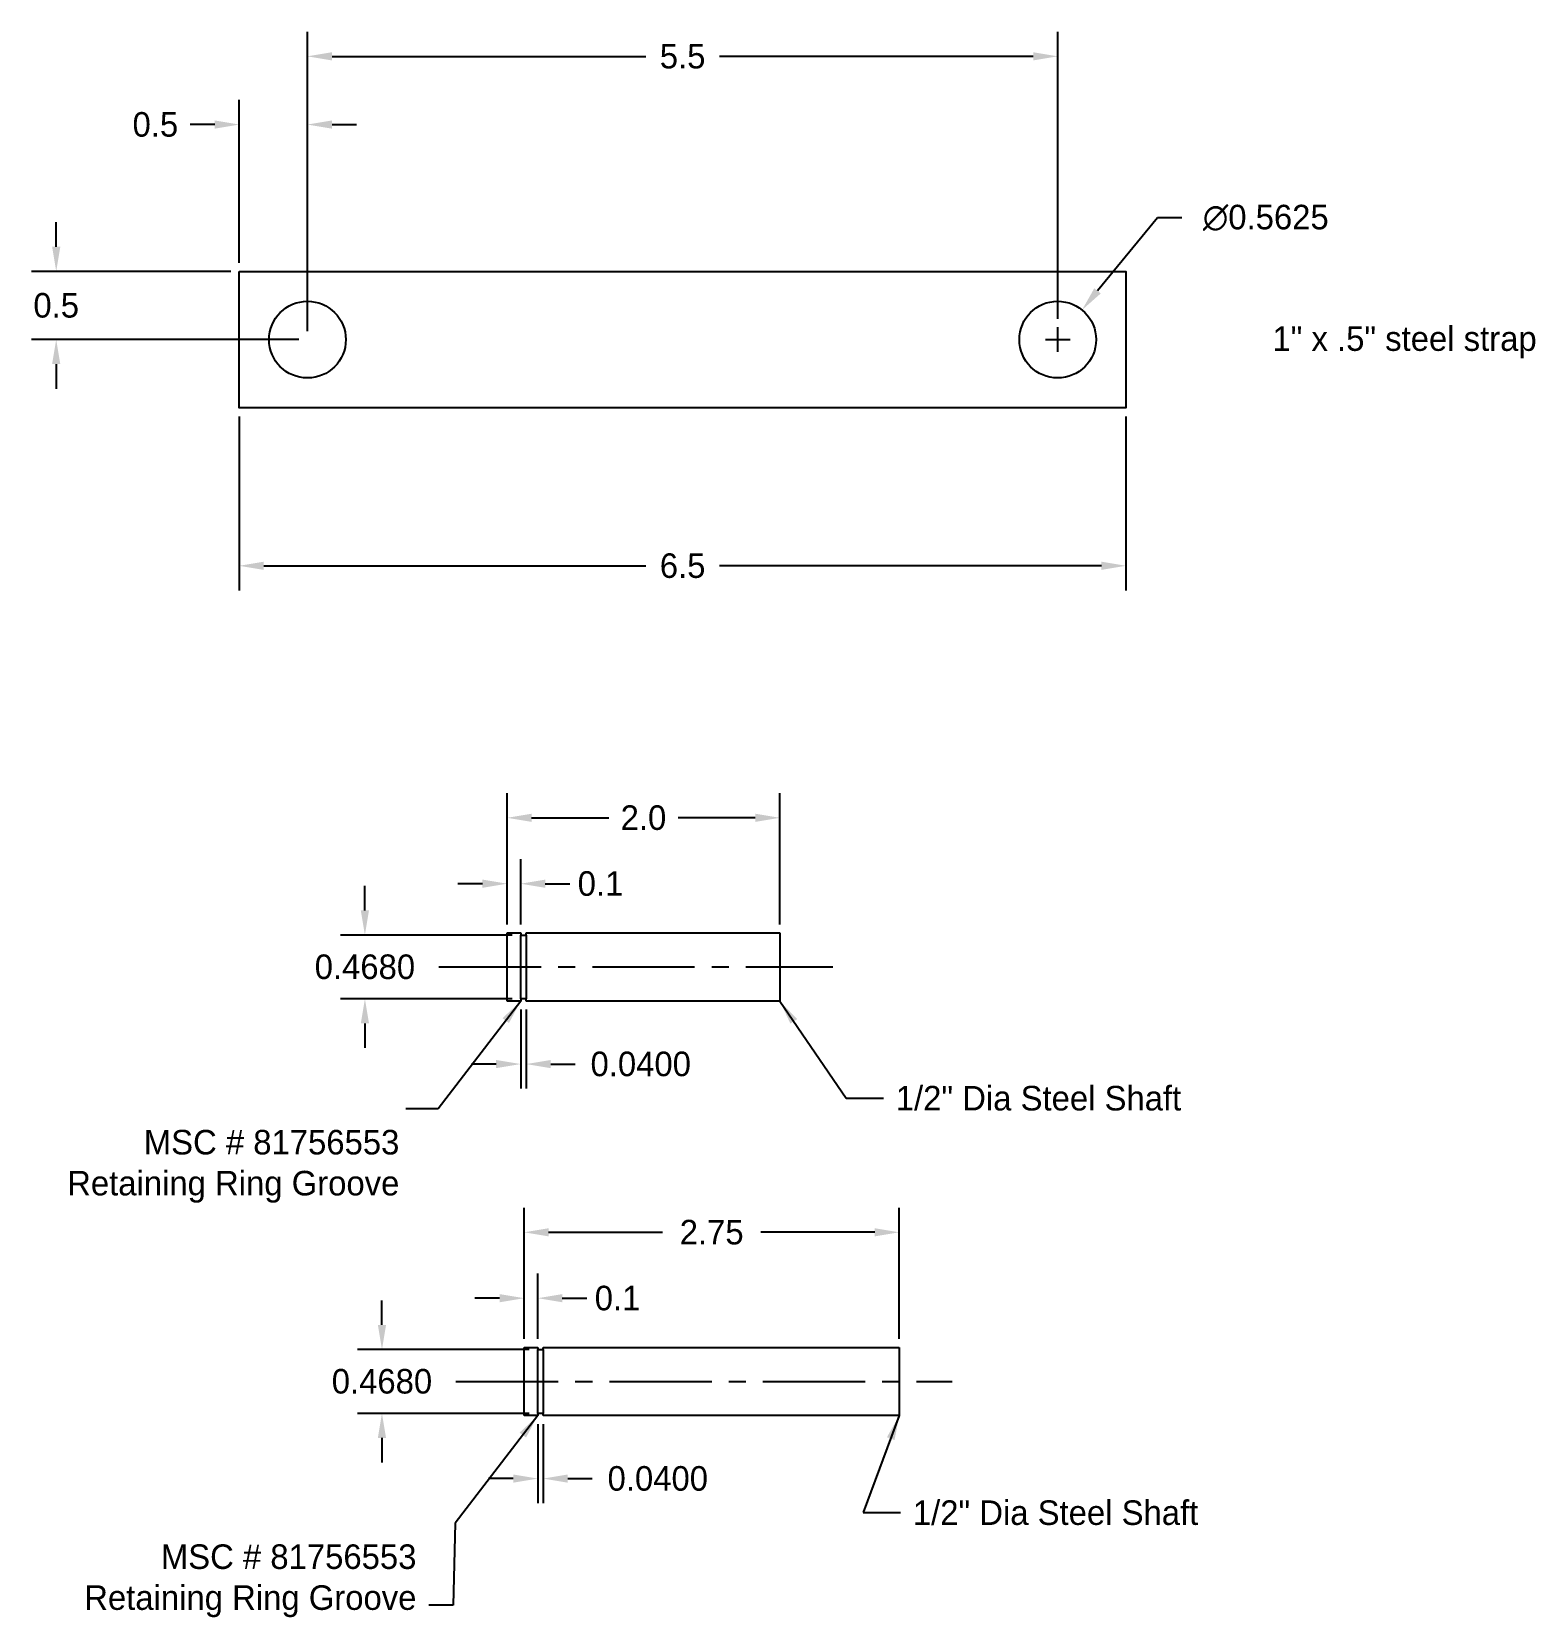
# Model space of a CAD drawing. Header units: inches. Extents: x 6.9 to 17.9, y 7.2 to 18.8.
import ezdxf

# ---------------------------------------------------------------- set-up
doc = ezdxf.new("R2010")
doc.units = ezdxf.units.IN
doc.header["$MEASUREMENT"] = 0
doc.linetypes.add('CENTER2', pattern=[1.125, 0.75, -0.125, 0.125, -0.125])
doc.dimstyles.get("Standard").update_dxf_attribs({"dimtxt": 0.18, "dimasz": 0.18, "dimexe": 0.18, "dimexo": 0.0625, "dimgap": 0.09, "dimtad": 0, "dimtih": 1, "dimtoh": 1, "dimdec": 4, "dimzin": 0, "dimdsep": 46, "dimtxsty": 'Standard', "dimcen": 0.09, "dimadec": 0, "dimazin": 0, "dimtfac": 1, "dimtdec": 4, "dimtofl": 0, "dimtmove": 0, "dimatfit": 3, "dimfxl": 0, "dimtolj": 1, "dimtzin": 0, "dimarcsym": 0})

# ---------------------------------------------------------------- blocks, each defined once
blk = doc.blocks.new('*D1')
at = {"color": 0, "lineweight": -2}
for p, q in [((10.373, 12.288), (10.373, 12.766)), ((10.473, 12.288), (10.473, 12.766)), ((10.193, 12.586), (10.013, 12.586)), ((10.653, 12.586), (10.833, 12.586))]:
    blk.add_line(p, q, dxfattribs=at)
at = {"color": 0}
for points in [[(10.193, 12.616), (10.193, 12.556), (10.373, 12.586)], [(10.653, 12.616), (10.653, 12.556), (10.473, 12.586)]]:
    blk.add_solid(points, dxfattribs=at)
at = {"layer": 'Defpoints', "color": 0}
for p in [(10.473, 12.586), (10.373, 12.226), (10.473, 12.226)]:
    blk.add_point(p, dxfattribs=at)
at = {"color": 0, "insert": (11.058, 12.586), "char_height": 0.18, "attachment_point": 5}
blk.add_mtext('\\A1;0.1', dxfattribs=at)
blk = doc.blocks.new('*D2')
at = {"color": 0, "lineweight": -2}
for p, q in [((10.373, 12.288), (10.373, 13.249)), ((12.373, 12.288), (12.373, 13.249)), ((10.553, 13.069), (11.118, 13.069)), ((12.193, 13.069), (11.628, 13.069))]:
    blk.add_line(p, q, dxfattribs=at)
at = {"color": 0}
for points in [[(10.553, 13.099), (10.553, 13.039), (10.373, 13.069)], [(12.193, 13.099), (12.193, 13.039), (12.373, 13.069)]]:
    blk.add_solid(points, dxfattribs=at)
at = {"layer": 'Defpoints', "color": 0}
for p in [(12.373, 13.069), (10.373, 12.226), (12.373, 12.226)]:
    blk.add_point(p, dxfattribs=at)
at = {"color": 0, "insert": (11.373, 13.069), "char_height": 0.18, "attachment_point": 5}
blk.add_mtext('\\A1;2.0', dxfattribs=at)
blk = doc.blocks.new('*D3')
at = {"color": 0, "lineweight": -2}
for p, q in [((10.473, 11.663), (10.473, 11.084)), ((10.513, 11.663), (10.513, 11.084)), ((10.293, 11.264), (10.113, 11.264)), ((10.693, 11.264), (10.873, 11.264))]:
    blk.add_line(p, q, dxfattribs=at)
at = {"color": 0}
for points in [[(10.293, 11.294), (10.293, 11.234), (10.473, 11.264)], [(10.693, 11.294), (10.693, 11.234), (10.513, 11.264)]]:
    blk.add_solid(points, dxfattribs=at)
at = {"layer": 'Defpoints', "color": 0}
for p in [(10.473, 11.726), (10.513, 11.726), (10.513, 11.264)]:
    blk.add_point(p, dxfattribs=at)
at = {"color": 0, "insert": (11.353, 11.264), "char_height": 0.18, "attachment_point": 5}
blk.add_mtext('\\A1;0.0400', dxfattribs=at)
blk = doc.blocks.new('*D4')
at = {"color": 0, "lineweight": -2}
for p, q in [((9.331, 12.39), (9.331, 12.57)), ((10.411, 12.21), (9.151, 12.21)), ((10.411, 11.742), (9.151, 11.742)), ((9.331, 11.562), (9.331, 11.382))]:
    blk.add_line(p, q, dxfattribs=at)
at = {"color": 0}
for points in [[(9.301, 12.39), (9.361, 12.39), (9.331, 12.21)], [(9.301, 11.562), (9.361, 11.562), (9.331, 11.742)]]:
    blk.add_solid(points, dxfattribs=at)
at = {"layer": 'Defpoints', "color": 0}
for p in [(10.473, 12.21), (9.331, 11.742), (10.473, 11.742)]:
    blk.add_point(p, dxfattribs=at)
at = {"color": 0, "insert": (9.331, 11.976), "char_height": 0.18, "attachment_point": 5}
blk.add_mtext('\\A1;0.4680', dxfattribs=at)
blk = doc.blocks.new('*D5')
at = {"color": 0, "lineweight": -2}
for p, q in [((10.498, 9.25), (10.498, 9.728)), ((10.598, 9.25), (10.598, 9.728)), ((10.318, 9.548), (10.138, 9.548)), ((10.778, 9.548), (10.958, 9.548))]:
    blk.add_line(p, q, dxfattribs=at)
at = {"color": 0}
for points in [[(10.318, 9.578), (10.318, 9.518), (10.498, 9.548)], [(10.778, 9.578), (10.778, 9.518), (10.598, 9.548)]]:
    blk.add_solid(points, dxfattribs=at)
at = {"layer": 'Defpoints', "color": 0}
for p in [(10.598, 9.548), (10.498, 9.188), (10.598, 9.188)]:
    blk.add_point(p, dxfattribs=at)
at = {"color": 0, "insert": (11.183, 9.548), "char_height": 0.18, "attachment_point": 5}
blk.add_mtext('\\A1;0.1', dxfattribs=at)
blk = doc.blocks.new('*D6')
at = {"color": 0, "lineweight": -2}
for p, q in [((9.456, 9.352), (9.456, 9.532)), ((10.536, 9.172), (9.276, 9.172)), ((10.536, 8.704), (9.276, 8.704)), ((9.456, 8.524), (9.456, 8.344))]:
    blk.add_line(p, q, dxfattribs=at)
at = {"color": 0}
for points in [[(9.426, 9.352), (9.486, 9.352), (9.456, 9.172)], [(9.426, 8.524), (9.486, 8.524), (9.456, 8.704)]]:
    blk.add_solid(points, dxfattribs=at)
at = {"layer": 'Defpoints', "color": 0}
for p in [(10.598, 9.172), (9.456, 8.704), (10.598, 8.704)]:
    blk.add_point(p, dxfattribs=at)
at = {"color": 0, "insert": (9.456, 8.938), "char_height": 0.18, "attachment_point": 5}
blk.add_mtext('\\A1;0.4680', dxfattribs=at)
blk = doc.blocks.new('*D7')
at = {"color": 0, "lineweight": -2}
for p, q in [((10.598, 8.625), (10.598, 8.046)), ((10.638, 8.625), (10.638, 8.046)), ((10.418, 8.226), (10.238, 8.226)), ((10.818, 8.226), (10.998, 8.226))]:
    blk.add_line(p, q, dxfattribs=at)
at = {"color": 0}
for points in [[(10.418, 8.256), (10.418, 8.196), (10.598, 8.226)], [(10.818, 8.256), (10.818, 8.196), (10.638, 8.226)]]:
    blk.add_solid(points, dxfattribs=at)
at = {"layer": 'Defpoints', "color": 0}
for p in [(10.598, 8.688), (10.638, 8.688), (10.638, 8.226)]:
    blk.add_point(p, dxfattribs=at)
at = {"color": 0, "insert": (11.478, 8.226), "char_height": 0.18, "attachment_point": 5}
blk.add_mtext('\\A1;0.0400', dxfattribs=at)
blk = doc.blocks.new('*D8')
at = {"color": 0, "lineweight": -2}
for p, q in [((10.498, 9.25), (10.498, 10.211)), ((13.248, 9.25), (13.248, 10.211)), ((10.678, 10.031), (11.513, 10.031)), ((13.068, 10.031), (12.233, 10.031))]:
    blk.add_line(p, q, dxfattribs=at)
at = {"color": 0}
for points in [[(10.678, 10.061), (10.678, 10.001), (10.498, 10.031)], [(13.068, 10.061), (13.068, 10.001), (13.248, 10.031)]]:
    blk.add_solid(points, dxfattribs=at)
at = {"layer": 'Defpoints', "color": 0}
for p in [(13.248, 10.031), (10.498, 9.188), (13.248, 9.188)]:
    blk.add_point(p, dxfattribs=at)
at = {"color": 0, "insert": (11.873, 10.031), "char_height": 0.18, "attachment_point": 5}
blk.add_mtext('\\A1;2.75', dxfattribs=at)
blk = doc.blocks.new('*D14')
at = {"color": 0, "lineweight": -2}
for p, q in [((8.41, 17.136), (8.41, 18.33)), ((8.91, 16.636), (8.91, 18.33)), ((8.23, 18.15), (8.05, 18.15)), ((9.09, 18.15), (9.27, 18.15))]:
    blk.add_line(p, q, dxfattribs=at)
at = {"color": 0}
for points in [[(8.23, 18.18), (8.23, 18.12), (8.41, 18.15)], [(9.09, 18.18), (9.09, 18.12), (8.91, 18.15)]]:
    blk.add_solid(points, dxfattribs=at)
at = {"layer": 'Defpoints', "color": 0}
for p in [(8.41, 18.15), (8.41, 17.074), (8.91, 16.574)]:
    blk.add_point(p, dxfattribs=at)
at = {"color": 0, "insert": (7.795, 18.15), "char_height": 0.18, "attachment_point": 5}
blk.add_mtext('\\A1;0.5', dxfattribs=at)
blk = doc.blocks.new('*D15')
at = {"color": 0, "lineweight": -2}
for p, q in [((7.068, 17.254), (7.068, 17.434)), ((8.347, 17.074), (6.888, 17.074)), ((8.847, 16.574), (6.888, 16.574)), ((7.068, 16.394), (7.068, 16.214))]:
    blk.add_line(p, q, dxfattribs=at)
at = {"color": 0}
for points in [[(7.038, 17.254), (7.098, 17.254), (7.068, 17.074)], [(7.038, 16.394), (7.098, 16.394), (7.068, 16.574)]]:
    blk.add_solid(points, dxfattribs=at)
at = {"layer": 'Defpoints', "color": 0}
for p in [(7.068, 17.074), (8.41, 17.074), (8.91, 16.574)]:
    blk.add_point(p, dxfattribs=at)
at = {"color": 0, "insert": (7.068, 16.824), "char_height": 0.18, "attachment_point": 5}
blk.add_mtext('\\A1;0.5', dxfattribs=at)
blk = doc.blocks.new('*D13')
at = {"color": 0, "lineweight": -2}
for p, q in [((8.91, 16.699), (8.91, 18.83)), ((14.41, 16.726), (14.41, 18.83)), ((9.09, 18.65), (11.39, 18.65)), ((14.23, 18.65), (11.93, 18.65))]:
    blk.add_line(p, q, dxfattribs=at)
at = {"color": 0}
for points in [[(9.09, 18.68), (9.09, 18.62), (8.91, 18.65)], [(14.23, 18.68), (14.23, 18.62), (14.41, 18.65)]]:
    blk.add_solid(points, dxfattribs=at)
at = {"layer": 'Defpoints', "color": 0}
for p in [(14.41, 18.65), (8.91, 16.636), (14.41, 16.664)]:
    blk.add_point(p, dxfattribs=at)
at = {"color": 0, "insert": (11.66, 18.65), "char_height": 0.18, "attachment_point": 5}
blk.add_mtext('\\A1;5.5', dxfattribs=at)
blk = doc.blocks.new('*D20')
at = {"color": 0, "lineweight": -2}
for p, q in [((15.14, 17.466), (14.702, 16.931)), ((15.32, 17.466), (15.14, 17.466)), ((14.41, 16.484), (14.41, 16.664)), ((14.32, 16.574), (14.5, 16.574))]:
    blk.add_line(p, q, dxfattribs=at)
at = {"color": 0}
blk.add_solid([(14.678, 16.95), (14.725, 16.912), (14.588, 16.791)], dxfattribs=at)
at = {"layer": 'Defpoints', "color": 0}
for p in [(14.588, 16.791), (14.232, 16.356)]:
    blk.add_point(p, dxfattribs=at)
at = {"color": 0, "insert": (15.935, 17.466), "char_height": 0.18, "attachment_point": 5}
blk.add_mtext('\\A1;∅0.5625', dxfattribs=at)
blk = doc.blocks.new('*D21')
at = {"color": 0, "lineweight": -2}
for p, q in [((8.41, 16.011), (8.41, 14.736)), ((14.91, 16.011), (14.91, 14.736)), ((8.59, 14.916), (11.39, 14.916)), ((14.73, 14.916), (11.93, 14.916))]:
    blk.add_line(p, q, dxfattribs=at)
at = {"color": 0}
for points in [[(8.59, 14.946), (8.59, 14.886), (8.41, 14.916)], [(14.73, 14.946), (14.73, 14.886), (14.91, 14.916)]]:
    blk.add_solid(points, dxfattribs=at)
at = {"layer": 'Defpoints', "color": 0}
for p in [(8.41, 16.074), (14.91, 16.074), (14.91, 14.916)]:
    blk.add_point(p, dxfattribs=at)
at = {"color": 0, "insert": (11.66, 14.916), "char_height": 0.18, "attachment_point": 5}
blk.add_mtext('\\A1;6.5', dxfattribs=at)

msp = doc.modelspace()

# ---------------------------------------------------------------- linework, layer by layer
for p, q in [((10.37325, 12.22556), (10.47325, 12.22556)), ((10.37325, 11.72556), (10.37325, 12.22556)), ((10.47325, 12.22556), (10.47325, 12.20956)), ((10.47325, 12.20956), (10.51325, 12.20956)), ((10.51325, 12.20956), (10.51325, 12.22556)), ((10.51325, 12.22556), (12.37325, 12.22556)), ((12.37325, 12.22556), (12.37325, 11.72556)), ((10.51325, 11.74156), (10.47325, 11.74156)), ((10.47325, 11.74156), (10.47325, 11.72556)), ((10.51325, 11.72556), (10.51325, 11.74156)), ((10.47325, 11.72556), (10.37325, 11.72556)), ((12.37325, 11.72556), (10.51325, 11.72556)), ((10.49837, 8.68772), (10.49837, 9.18772)), ((10.49837, 9.18772), (10.59837, 9.18772)), ((10.59837, 9.18772), (10.59837, 9.17172)), ((10.63837, 9.18772), (13.24837, 9.18772)), ((10.63837, 9.17172), (10.63837, 9.18772)), ((13.24837, 9.18772), (13.24837, 8.68772)), ((10.59837, 9.17172), (10.63837, 9.17172)), ((10.59837, 8.68772), (10.49837, 8.68772)), ((10.63837, 8.70372), (10.59837, 8.70372)), ((10.59837, 8.70372), (10.59837, 8.68772)), ((10.63837, 8.68772), (10.63837, 8.70372)), ((13.24837, 8.68772), (10.63837, 8.68772))]:
    msp.add_line(p, q)
at = {"linetype": 'CENTER2'}
for p, q in [((9.87325, 11.97556), (12.76162, 11.97556)), ((9.99837, 8.93772), (13.63673, 8.93772))]:
    msp.add_line(p, q, dxfattribs=at)
for points in [[(8.40968, 17.07372), (14.90968, 17.07372), (14.90968, 16.07372), (8.40968, 16.07372)], [(10.47325, 12.20956), (10.51325, 12.20956), (10.51325, 11.74156), (10.47325, 11.74156)], [(10.59837, 9.17172), (10.63837, 9.17172), (10.63837, 8.70372), (10.59837, 8.70372)]]:
    msp.add_lwpolyline(points, close=True)
for centre in [(8.90968, 16.57372), (14.40968, 16.57372)]:
    msp.add_circle(centre, 0.28125)

# ---------------------------------------------------------------- texts
at = {"insert": (15.98386, 16.67125), "char_height": 0.18, "attachment_point": 1}
msp.add_mtext('1" x .5" steel strap', dxfattribs=at)
at = {"char_height": 0.18}
for s, insert, width, attachment_point in [('\\A1;1/2" Dia Steel Shaft', (13.22265, 11.10408), 3.4248784, 1), ('MSC # 81756553 Retaining Ring Groove', (9.58357, 10.24718), 2.5756, 9), ('\\A1;1/2" Dia Steel Shaft', (13.34777, 8.06624), 3.4248784, 1), ('MSC # 81756553 Retaining Ring Groove', (9.70869, 7.20934), 2.5756, 9)]:
    msp.add_mtext(s, dxfattribs=dict(at, insert=insert, width=width, attachment_point=attachment_point))

# ---------------------------------------------------------------- dimensions: what is measured, and where the dimension line sits
for base, p1, p2, override, picture, middle in [((14.40968, 18.65048), (8.90968, 16.63622), (14.40968, 16.66372), {"dimdec": 1}, '*D13', (11.65968, 18.65048)), ((8.40968, 18.15048), (8.90968, 16.57372), (8.40968, 17.07372), {"dimdec": 1}, '*D14', (7.79468, 18.15048)), ((14.90968, 14.9157), (8.40968, 16.07372), (14.90968, 16.07372), {"dimdec": 1}, '*D21', (11.65968, 14.9157)), ((12.37325, 13.06871), (10.37325, 12.22556), (12.37325, 12.22556), {"dimdec": 1}, '*D2', (11.37325, 13.06871)), ((10.47325, 12.58586), (10.37325, 12.22556), (10.47325, 12.22556), {"dimdec": 1}, '*D1', (11.05825, 12.58586)), ((13.24837, 10.03087), (10.49837, 9.18772), (13.24837, 9.18772), {"dimdec": 2}, '*D8', (11.87337, 10.03087)), ((10.59837, 9.54802), (10.49837, 9.18772), (10.59837, 9.18772), {"dimdec": 1}, '*D5', (11.18337, 9.54802))]:
    dim = msp.add_linear_dim(base=base, p1=p1, p2=p2, dimstyle='Standard', override=override)
    dim.commit()
    dim.dimension.update_dxf_attribs({"geometry": picture, "text_midpoint": middle})
dim = msp.add_diameter_dim_2p(p1=(14.23162, 16.35601), p2=(14.58774, 16.79143), dimstyle='Standard')
dim.commit()
dim.dimension.update_dxf_attribs({"geometry": '*D20', "text_midpoint": (15.93477, 17.46639), "dimtype": 163})
dim = msp.add_linear_dim(base=(7.06843, 17.07372), p1=(8.90968, 16.57372), p2=(8.40968, 17.07372), angle=90, dimstyle='Standard', override={"dimdec": 1})
dim.commit()
dim.dimension.update_dxf_attribs({"geometry": '*D15', "text_midpoint": (7.06843, 16.82372)})
for base, p1, p2, picture, middle in [((9.3311, 11.74156), (10.47325, 12.20956), (10.47325, 11.74156), '*D4', (9.3311, 11.97556)), ((9.45621, 8.70372), (10.59837, 9.17172), (10.59837, 8.70372), '*D6', (9.45621, 8.93772))]:
    dim = msp.add_linear_dim(base=base, p1=p1, p2=p2, angle=90, dimstyle='Standard')
    dim.commit()
    dim.dimension.update_dxf_attribs({"geometry": picture, "text_midpoint": middle})
for base, p1, p2, picture, middle in [((10.51325, 11.26391), (10.47325, 11.72556), (10.51325, 11.72556), '*D3', (11.35325, 11.26391)), ((10.63837, 8.22606), (10.59837, 8.68772), (10.63837, 8.68772), '*D7', (11.47837, 8.22606))]:
    dim = msp.add_linear_dim(base=base, p1=p1, p2=p2, dimstyle='Standard')
    dim.commit()
    dim.dimension.update_dxf_attribs({"geometry": picture, "text_midpoint": middle})

# ---------------------------------------------------------------- leaders
at = {"annotation_type": 0, "has_hookline": 1}
for points, hookline_direction, text_width in [([(10.47325, 11.72556), (9.86763, 10.93672), (9.63148, 10.93672)], 1, 2.4), ([(12.37325, 11.72556), (12.85904, 11.01408), (13.13265, 11.01408)], 0, 3.21), ([(10.59837, 8.68772), (9.99274, 7.89888), (9.97869, 7.29934), (9.79869, 7.29934)], 1, 2.4), ([(13.24837, 8.68772), (12.98416, 7.97624), (13.25777, 7.97624)], 0, 3.21)]:
    msp.add_leader(points, dimstyle='Standard', override={"dimgap": 0.09, "dimtad": 0}, dxfattribs=dict(at, hookline_direction=hookline_direction, text_width=text_width))

doc.saveas('drawing.dxf')
